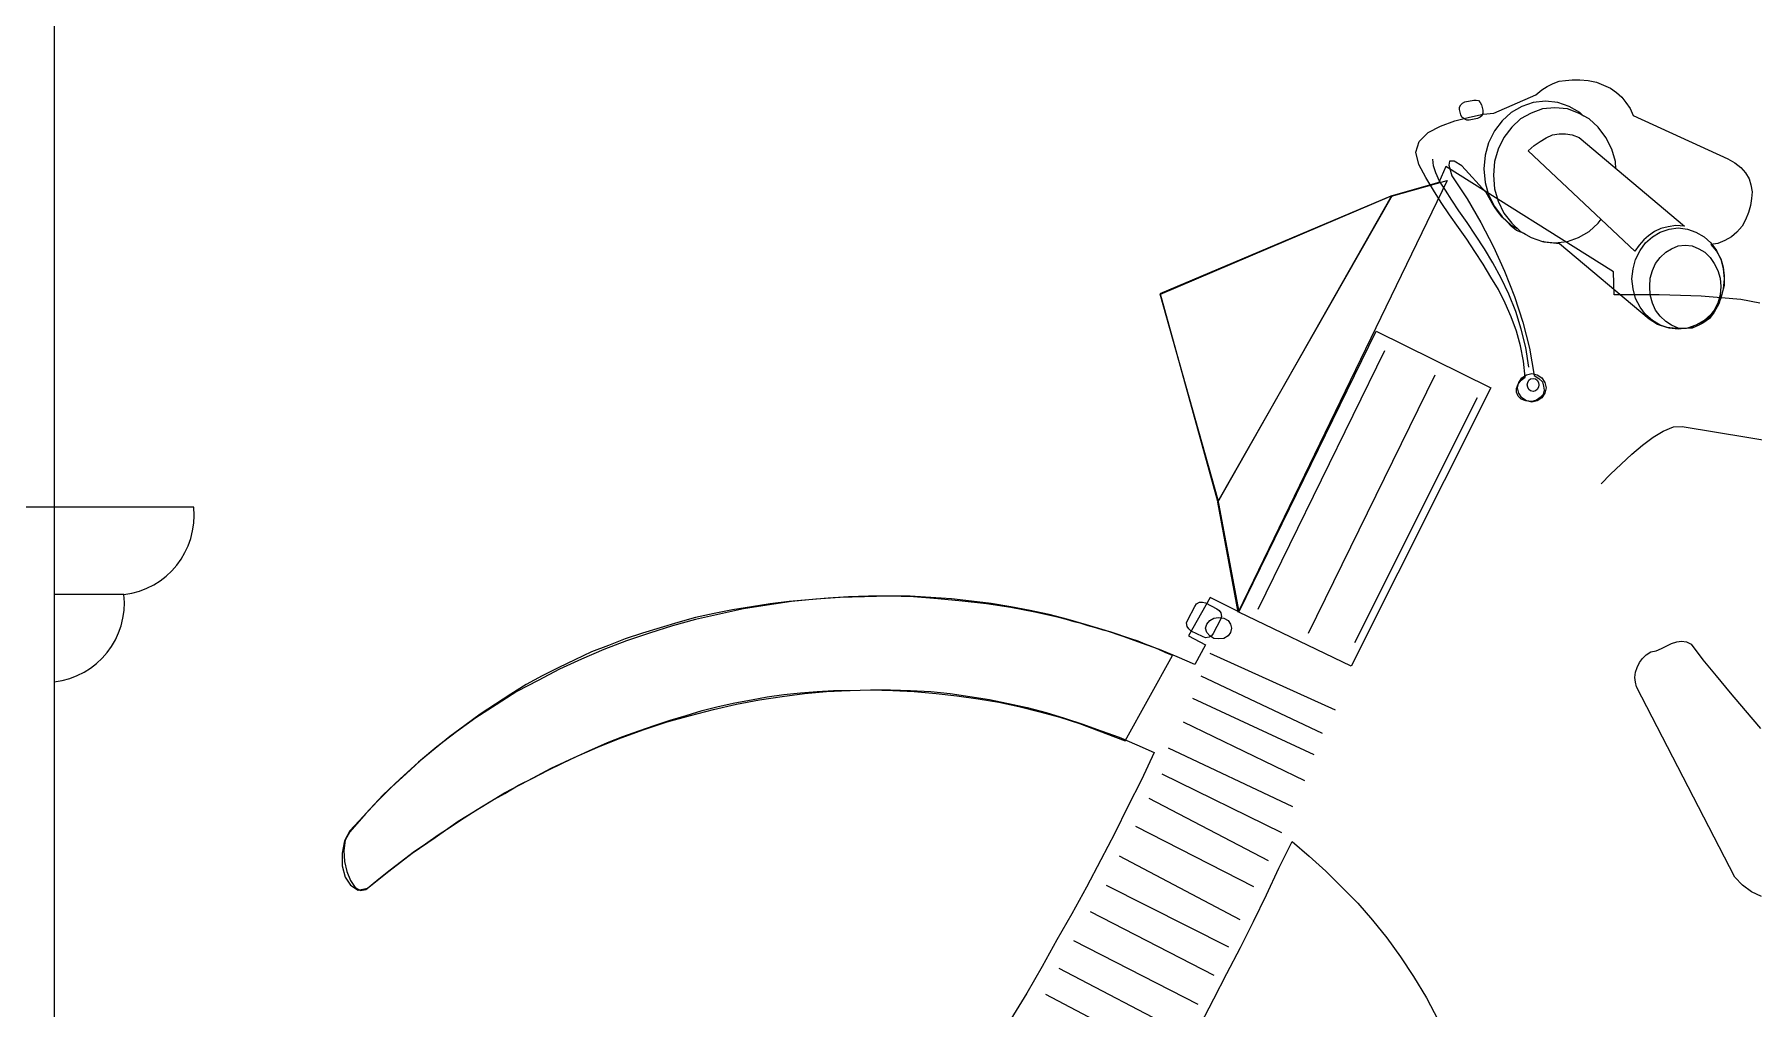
# Model space of a CAD drawing. Header units: inches. Extents: x 0.9 to 45.9, y 0.4 to 30.4.
# Drawn here: x 29.574 to 30.559, y 3.215 to 3.773 of the extents above; entities that cross this region are included whole.
import ezdxf

# ---------------------------------------------------------------- set-up
doc = ezdxf.new("R2010")
doc.units = ezdxf.units.IN
doc.header["$MEASUREMENT"] = 0
doc.layers.add('MUEBLES', color=8, linetype='Continuous')
doc.layers.add('MUROS', color=9, linetype='Continuous')

# ---------------------------------------------------------------- blocks, each defined once
blk = doc.blocks.new('moto-3')
at = {"layer": 'MUEBLES', "linetype": 'Continuous'}
for p, q in [((191.57604, 17.168), (191.5791, 17.17003)), ((191.5791, 17.17003), (191.58249, 17.17173)), ((191.58249, 17.17173), (191.58588, 17.17309)), ((191.58588, 17.17309), (191.58962, 17.17342)), ((191.58962, 17.17342), (191.59335, 17.17377)), ((191.59335, 17.17377), (191.59776, 17.17377)), ((191.59776, 17.17377), (191.60252, 17.17342)), ((191.60252, 17.17342), (191.60727, 17.17241)), ((191.60727, 17.17241), (191.61135, 17.17071)), ((191.61135, 17.17071), (191.61542, 17.16901)), ((191.61542, 17.16901), (191.61882, 17.16664)), ((191.52885, 17.15815), (191.52953, 17.15952)), ((191.52953, 17.15952), (191.53055, 17.16053)), ((191.53055, 17.16053), (191.53191, 17.16121)), ((191.53191, 17.16121), (191.537, 17.16223)), ((191.537, 17.16223), (191.53836, 17.16223)), ((191.53836, 17.16223), (191.53971, 17.16188)), ((191.53971, 17.16188), (191.54074, 17.16086)), ((191.54074, 17.16086), (191.54141, 17.15952)), ((191.54141, 17.15952), (191.54209, 17.15646)), ((191.54854, 17.15476), (191.57264, 17.16529)), ((191.57095, 17.16086), (191.56449, 17.15849)), ((191.57808, 17.16155), (191.57095, 17.16086)), ((191.57264, 17.16529), (191.57604, 17.168)), ((191.5852, 17.16086), (191.57808, 17.16155)), ((191.59166, 17.15849), (191.5852, 17.16086)), ((191.61882, 17.16664), (191.62188, 17.16392)), ((191.62188, 17.16392), (191.62424, 17.16086)), ((191.62424, 17.16086), (191.62662, 17.15747)), ((191.51799, 17.14729), (191.52614, 17.15035)), ((191.52614, 17.15035), (191.53462, 17.15238)), ((191.52885, 17.15679), (191.52885, 17.15815)), ((191.52953, 17.15374), (191.52885, 17.15679)), ((191.53021, 17.15238), (191.52953, 17.15374)), ((191.53156, 17.15137), (191.53021, 17.15238)), ((191.53292, 17.15068), (191.53156, 17.15137)), ((191.53429, 17.15068), (191.53292, 17.15068)), ((191.53904, 17.1517), (191.53429, 17.15068)), ((191.53462, 17.15238), (191.54244, 17.15408)), ((191.54074, 17.15238), (191.53904, 17.1517)), ((191.54175, 17.1534), (191.54074, 17.15238)), ((191.54209, 17.15476), (191.54175, 17.1534)), ((191.54209, 17.15646), (191.54209, 17.15476)), ((191.54244, 17.15408), (191.54854, 17.15476)), ((191.5533, 17.15035), (191.54888, 17.14458)), ((191.55839, 17.15509), (191.5533, 17.15035)), ((191.56449, 17.15849), (191.55839, 17.15509)), ((191.56381, 17.15137), (191.55872, 17.14661)), ((191.56993, 17.15476), (191.56381, 17.15137)), ((191.57638, 17.15714), (191.56993, 17.15476)), ((191.58351, 17.15782), (191.57638, 17.15714)), ((191.59064, 17.15714), (191.58351, 17.15782)), ((191.59709, 17.15476), (191.59064, 17.15714)), ((191.59776, 17.15509), (191.59166, 17.15849)), ((191.6032, 17.15137), (191.59709, 17.15476)), ((191.5998, 17.15306), (191.59776, 17.15509)), ((191.60829, 17.14661), (191.6032, 17.15137)), ((191.62662, 17.15747), (191.62832, 17.1534)), ((191.62832, 17.1534), (191.68264, 17.12861)), ((191.50576, 17.13846), (191.51085, 17.14355)), ((191.51085, 17.14355), (191.51799, 17.14729)), ((191.54888, 17.14458), (191.54548, 17.13778)), ((191.55431, 17.14084), (191.55092, 17.13405)), ((191.55872, 17.14661), (191.55431, 17.14084)), ((191.57502, 17.13846), (191.57842, 17.1405)), ((191.57842, 17.1405), (191.58216, 17.1422)), ((191.58216, 17.1422), (191.58588, 17.14288)), ((191.58588, 17.14288), (191.58962, 17.14288)), ((191.58962, 17.14288), (191.59335, 17.1422)), ((191.59335, 17.1422), (191.59743, 17.14084)), ((191.59743, 17.14084), (191.65786, 17.08992)), ((191.6127, 17.14084), (191.60829, 17.14661)), ((191.6161, 17.13405), (191.6127, 17.14084)), ((191.50373, 17.13235), (191.50576, 17.13846)), ((191.50543, 17.12522), (191.50373, 17.13235)), ((191.54345, 17.13066), (191.54277, 17.12284)), ((191.54548, 17.13778), (191.54345, 17.13066)), ((191.55092, 17.13405), (191.54888, 17.12692)), ((191.56823, 17.13304), (191.57163, 17.13608)), ((191.62934, 17.07565), (191.56823, 17.13304)), ((191.57163, 17.13608), (191.57502, 17.13846)), ((191.61814, 17.12692), (191.6161, 17.13405)), ((191.5095, 17.11775), (191.50543, 17.12522)), ((191.51391, 17.12454), (191.51358, 17.12828)), ((191.51527, 17.12046), (191.51391, 17.12454)), ((191.51731, 17.11572), (191.51527, 17.12046)), ((191.52105, 17.1242), (191.51697, 17.11504)), ((191.61712, 17.06378), (191.52105, 17.1242)), ((191.52308, 17.12726), (191.52274, 17.12489)), ((191.52274, 17.12489), (191.52444, 17.11877)), ((191.5258, 17.12726), (191.52308, 17.12726)), ((191.53021, 17.12454), (191.5258, 17.12726)), ((191.54413, 17.10927), (191.53021, 17.12454)), ((191.54277, 17.12284), (191.54345, 17.11504)), ((191.54888, 17.12692), (191.54821, 17.11911)), ((191.61847, 17.12284), (191.61814, 17.12692)), ((191.68264, 17.12861), (191.68671, 17.12623)), ((191.68671, 17.12623), (191.69011, 17.12352)), ((191.69011, 17.12352), (191.69282, 17.12046)), ((191.69282, 17.12046), (191.69486, 17.11707)), ((191.52173, 17.11605), (191.40189, 16.86857)), ((191.51697, 17.11504), (191.48948, 17.10722)), ((191.48981, 17.10722), (191.52173, 17.11605)), ((191.51391, 17.11063), (191.5095, 17.11775)), ((191.51832, 17.1035), (191.51391, 17.11063)), ((191.5207, 17.11063), (191.51731, 17.11572)), ((191.52444, 17.10486), (191.5207, 17.11063)), ((191.52444, 17.11877), (191.53327, 17.10553)), ((191.54345, 17.11504), (191.54548, 17.1079)), ((191.54821, 17.11911), (191.54888, 17.1113)), ((191.54888, 17.1113), (191.55092, 17.10418)), ((191.69486, 17.11707), (191.69588, 17.11368)), ((191.69588, 17.11368), (191.69656, 17.1096)), ((191.48948, 17.10722), (191.35708, 17.05122)), ((191.35741, 17.05087), (191.49014, 17.10757)), ((191.49014, 17.10757), (191.39034, 16.93206)), ((191.39034, 16.93172), (191.48981, 17.10722)), ((191.52308, 17.09636), (191.51832, 17.1035)), ((191.52851, 17.09874), (191.52444, 17.10486)), ((191.53327, 17.10553), (191.54107, 17.09195)), ((191.54583, 17.10621), (191.54413, 17.10927)), ((191.54548, 17.1079), (191.54888, 17.10112)), ((191.54753, 17.10316), (191.54583, 17.10621)), ((191.54922, 17.10044), (191.54753, 17.10316)), ((191.54888, 17.10112), (191.5533, 17.09535)), ((191.55125, 17.09772), (191.54922, 17.10044)), ((191.55092, 17.10418), (191.55431, 17.09739)), ((191.69554, 17.1018), (191.69452, 17.09772)), ((191.69621, 17.10587), (191.69554, 17.1018)), ((191.69656, 17.1096), (191.69621, 17.10587)), ((191.52817, 17.08924), (191.52308, 17.09636)), ((191.53327, 17.09195), (191.52851, 17.09874)), ((191.53801, 17.08482), (191.53327, 17.09195)), ((191.54107, 17.09195), (191.54821, 17.07803)), ((191.5533, 17.09501), (191.55125, 17.09772)), ((191.5533, 17.09535), (191.55839, 17.09059)), ((191.55601, 17.09263), (191.5533, 17.09501)), ((191.55431, 17.09739), (191.55872, 17.09162)), ((191.55839, 17.08992), (191.55601, 17.09263)), ((191.55839, 17.09059), (191.56178, 17.08856)), ((191.55872, 17.09162), (191.56381, 17.08686)), ((191.6032, 17.08686), (191.60829, 17.09162)), ((191.60829, 17.09162), (191.60999, 17.09398)), ((191.60999, 17.09398), (191.60999, 17.09398)), ((191.65277, 17.09026), (191.64836, 17.08957)), ((191.65786, 17.08992), (191.65277, 17.09026)), ((191.69282, 17.09365), (191.69079, 17.08992)), ((191.69452, 17.09772), (191.69282, 17.09365)), ((191.53292, 17.08245), (191.52817, 17.08924)), ((191.53768, 17.07532), (191.53292, 17.08245)), ((191.5431, 17.07702), (191.53801, 17.08482)), ((191.56145, 17.08754), (191.55839, 17.08992)), ((191.56654, 17.0855), (191.56145, 17.08754)), ((191.56178, 17.08856), (191.56178, 17.08889)), ((191.56381, 17.08686), (191.56993, 17.08347)), ((191.56993, 17.08347), (191.57638, 17.08109)), ((191.57638, 17.08109), (191.58351, 17.08041)), ((191.57672, 17.08109), (191.57672, 17.08109)), ((191.5774, 17.08076), (191.57672, 17.08109)), ((191.58622, 17.07973), (191.5774, 17.08076)), ((191.58351, 17.08041), (191.59064, 17.08109)), ((191.59064, 17.08109), (191.59709, 17.08347)), ((191.59709, 17.08347), (191.6032, 17.08686)), ((191.63443, 17.08211), (191.63171, 17.07905)), ((191.63239, 17.076), (191.63545, 17.08041)), ((191.63715, 17.08448), (191.63443, 17.08211)), ((191.63545, 17.08041), (191.63953, 17.0838)), ((191.64054, 17.08686), (191.63715, 17.08448)), ((191.63953, 17.0838), (191.64393, 17.08651)), ((191.64428, 17.08856), (191.64054, 17.08686)), ((191.64393, 17.08651), (191.64902, 17.08823)), ((191.64836, 17.08957), (191.64428, 17.08856)), ((191.64902, 17.08823), (191.65411, 17.08889)), ((191.65411, 17.08889), (191.65955, 17.08823)), ((191.65955, 17.08823), (191.66431, 17.08651)), ((191.66431, 17.08651), (191.66906, 17.0838)), ((191.66906, 17.0838), (191.67279, 17.08041)), ((191.67279, 17.08041), (191.67619, 17.076)), ((191.68094, 17.08177), (191.67687, 17.08008)), ((191.68467, 17.0838), (191.68094, 17.08177)), ((191.68773, 17.08651), (191.68467, 17.0838)), ((191.69079, 17.08992), (191.68773, 17.08651)), ((191.54244, 17.06818), (191.53768, 17.07532)), ((191.54786, 17.06887), (191.5431, 17.07702)), ((191.54821, 17.07803), (191.55465, 17.06411)), ((191.63748, 17.03661), (191.58622, 17.07973)), ((191.62832, 17.06547), (191.62968, 17.07091)), ((191.63171, 17.07905), (191.62934, 17.07565)), ((191.62968, 17.07091), (191.63239, 17.076)), ((191.64122, 17.06853), (191.64393, 17.07193)), ((191.64393, 17.07193), (191.64699, 17.07499)), ((191.64699, 17.07499), (191.65039, 17.07702)), ((191.65039, 17.07702), (191.65411, 17.07871)), ((191.65411, 17.07871), (191.65819, 17.07905)), ((191.65819, 17.07905), (191.66226, 17.07871)), ((191.66226, 17.07871), (191.66601, 17.07702)), ((191.66601, 17.07702), (191.6694, 17.07499)), ((191.6694, 17.07499), (191.67246, 17.07193)), ((191.67246, 17.07193), (191.67484, 17.06853)), ((191.67687, 17.08008), (191.67279, 17.07939)), ((191.67279, 17.07939), (191.67619, 17.07565)), ((191.67619, 17.076), (191.67856, 17.07091)), ((191.67619, 17.07565), (191.67856, 17.07124)), ((191.67856, 17.07124), (191.67993, 17.06649)), ((191.67856, 17.07091), (191.67993, 17.06547)), ((191.54684, 17.06072), (191.54244, 17.06818)), ((191.55125, 17.0536), (191.54684, 17.06072)), ((191.55262, 17.06003), (191.54786, 17.06887)), ((191.55465, 17.06411), (191.56042, 17.04952)), ((191.61745, 17.05054), (191.61712, 17.06378)), ((191.62765, 17.0597), (191.62832, 17.06547)), ((191.63816, 17.06003), (191.63953, 17.06446)), ((191.63953, 17.06446), (191.64122, 17.06853)), ((191.67484, 17.06853), (191.67687, 17.06446)), ((191.67687, 17.06446), (191.67823, 17.06003)), ((191.67993, 17.06649), (191.68059, 17.0614)), ((191.67993, 17.06547), (191.68059, 17.0597)), ((191.68059, 17.0614), (191.68059, 17.05597)), ((191.35708, 17.05122), (191.39034, 16.93307)), ((191.39034, 16.93206), (191.35741, 17.05087)), ((191.55499, 17.04578), (191.55125, 17.0536)), ((191.55703, 17.05087), (191.55262, 17.06003)), ((191.5611, 17.04104), (191.55703, 17.05087)), ((191.62832, 17.05393), (191.62765, 17.0597)), ((191.62968, 17.0485), (191.62832, 17.05393)), ((191.63783, 17.05529), (191.63816, 17.06003)), ((191.63816, 17.05054), (191.63783, 17.05529)), ((191.67925, 17.05087), (191.67755, 17.04545)), ((191.67823, 17.06003), (191.67856, 17.05529)), ((191.67856, 17.05529), (191.67823, 17.05054)), ((191.67993, 17.05393), (191.67856, 17.0485)), ((191.68059, 17.05597), (191.67925, 17.05087)), ((191.68059, 17.0597), (191.67993, 17.05393)), ((191.55839, 17.03798), (191.55499, 17.04578)), ((191.56042, 17.04952), (191.56518, 17.03492)), ((191.56416, 17.03084), (191.5611, 17.04104)), ((191.63069, 17.05054), (191.61745, 17.05054)), ((191.63239, 17.0434), (191.62968, 17.0485)), ((191.64325, 17.05054), (191.63069, 17.05054)), ((191.63545, 17.03933), (191.63239, 17.0434)), ((191.63953, 17.04578), (191.63816, 17.05054)), ((191.64122, 17.0417), (191.63953, 17.04578)), ((191.64393, 17.03831), (191.64122, 17.0417)), ((191.65548, 17.0502), (191.64325, 17.05054)), ((191.66735, 17.04985), (191.65548, 17.0502)), ((191.6789, 17.04884), (191.66735, 17.04985)), ((191.67484, 17.0417), (191.67246, 17.03831)), ((191.67619, 17.0434), (191.67279, 17.03933)), ((191.67687, 17.04578), (191.67484, 17.0417)), ((191.67755, 17.04545), (191.67484, 17.04069)), ((191.67856, 17.0485), (191.67619, 17.0434)), ((191.67823, 17.05054), (191.67687, 17.04578)), ((191.69011, 17.04782), (191.6789, 17.04884)), ((191.70097, 17.04578), (191.69011, 17.04782)), ((191.56145, 17.02983), (191.55839, 17.03798)), ((191.56518, 17.03492), (191.56892, 17.01998)), ((191.63953, 17.03593), (191.63545, 17.03933)), ((191.64224, 17.03357), (191.63748, 17.03661)), ((191.64393, 17.03322), (191.63953, 17.03593)), ((191.64767, 17.03186), (191.64224, 17.03357)), ((191.64699, 17.03526), (191.64393, 17.03831)), ((191.64902, 17.03152), (191.64393, 17.03322)), ((191.65039, 17.03322), (191.64699, 17.03526)), ((191.6531, 17.03119), (191.64767, 17.03186)), ((191.65411, 17.03084), (191.64902, 17.03152)), ((191.65411, 17.03152), (191.65039, 17.03322)), ((191.65887, 17.03119), (191.6531, 17.03119)), ((191.65955, 17.03152), (191.65411, 17.03084)), ((191.65819, 17.03119), (191.65411, 17.03152)), ((191.66226, 17.03152), (191.65819, 17.03119)), ((191.66396, 17.03221), (191.65887, 17.03119)), ((191.66431, 17.03322), (191.65955, 17.03152)), ((191.66601, 17.03322), (191.66226, 17.03152)), ((191.66838, 17.03424), (191.66396, 17.03221)), ((191.66906, 17.03593), (191.66431, 17.03322)), ((191.6694, 17.03526), (191.66601, 17.03322)), ((191.67211, 17.03696), (191.66838, 17.03424)), ((191.67279, 17.03933), (191.66906, 17.03593)), ((191.67246, 17.03831), (191.6694, 17.03526)), ((191.67484, 17.04069), (191.67211, 17.03696)), ((191.40222, 16.86857), (191.48098, 17.02983)), ((191.48098, 17.02983), (191.54684, 16.99724)), ((191.56381, 17.02134), (191.56145, 17.02983)), ((191.56551, 17.01251), (191.56381, 17.02134)), ((191.56687, 17.02033), (191.56416, 17.03084)), ((191.41343, 16.87027), (191.48608, 17.01862)), ((191.56654, 17.00335), (191.56551, 17.01251)), ((191.56857, 17.00912), (191.56687, 17.02033)), ((191.56892, 17.01998), (191.57163, 17.00436)), ((191.44229, 16.85669), (191.51493, 17.00471)), ((191.56246, 16.99927), (191.56416, 17.00165)), ((191.5628, 17.00029), (191.56449, 17.00301)), ((191.56416, 17.00165), (191.56654, 17.00335)), ((191.56449, 17.00301), (191.56722, 17.00471)), ((191.56722, 17.00471), (191.57027, 17.00538)), ((191.56789, 17.00029), (191.56857, 17.00165)), ((191.56857, 17.00165), (191.56958, 17.00233)), ((191.56958, 17.00233), (191.57095, 17.00267)), ((191.57027, 17.00538), (191.57332, 17.00471)), ((191.57095, 17.00267), (191.57231, 17.00233)), ((191.57163, 17.00436), (191.57434, 17.00267)), ((191.57231, 17.00233), (191.57332, 17.00165)), ((191.57332, 17.00471), (191.57604, 17.00301)), ((191.57332, 17.00165), (191.57401, 17.00029)), ((191.57434, 17.00267), (191.57638, 17.00064)), ((191.57604, 17.00301), (191.57773, 17.00029)), ((191.54684, 16.99724), (191.46672, 16.83768)), ((191.46877, 16.85125), (191.53904, 16.9918)), ((191.56145, 16.99689), (191.56246, 16.99927)), ((191.56145, 16.99486), (191.56145, 16.99689)), ((191.56246, 16.99249), (191.56145, 16.99486)), ((191.56212, 16.99724), (191.5628, 17.00029)), ((191.5628, 16.99418), (191.56212, 16.99724)), ((191.56416, 16.99079), (191.56246, 16.99249)), ((191.56449, 16.99147), (191.5628, 16.99418)), ((191.56755, 16.99894), (191.56789, 17.00029)), ((191.56789, 16.99758), (191.56755, 16.99894)), ((191.56857, 16.99621), (191.56789, 16.99758)), ((191.56958, 16.99554), (191.56857, 16.99621)), ((191.57095, 16.9952), (191.56958, 16.99554)), ((191.57231, 16.99554), (191.57095, 16.9952)), ((191.57332, 16.99621), (191.57231, 16.99554)), ((191.57502, 16.9918), (191.57299, 16.99011)), ((191.57401, 16.99758), (191.57332, 16.99621)), ((191.57401, 17.00029), (191.57434, 16.99894)), ((191.57434, 16.99894), (191.57401, 16.99758)), ((191.57672, 16.9935), (191.57502, 16.9918)), ((191.57773, 16.99418), (191.57604, 16.99147)), ((191.57638, 17.00064), (191.57705, 16.99826)), ((191.5774, 16.99588), (191.57672, 16.9935)), ((191.57705, 16.99826), (191.5774, 16.99588)), ((191.57773, 17.00029), (191.57842, 16.99724)), ((191.57842, 16.99724), (191.57773, 16.99418)), ((191.56687, 16.98977), (191.56416, 16.99079)), ((191.56722, 16.98977), (191.56449, 16.99147)), ((191.57027, 16.98943), (191.56687, 16.98977)), ((191.57027, 16.98909), (191.56722, 16.98977)), ((191.57299, 16.99011), (191.57027, 16.98943)), ((191.57332, 16.98977), (191.57027, 16.98909)), ((191.57604, 16.99147), (191.57332, 16.98977)), ((191.63986, 16.96906), (191.64563, 16.97246)), ((191.64563, 16.97246), (191.6514, 16.97484)), ((191.6514, 16.97484), (191.65649, 16.97517)), ((191.65649, 16.97517), (191.71319, 16.96567)), ((191.62765, 16.95922), (191.63375, 16.96431)), ((191.63375, 16.96431), (191.63986, 16.96906)), ((191.61542, 16.94768), (191.62153, 16.95345)), ((191.62153, 16.95345), (191.62765, 16.95922)), ((191.60999, 16.94224), (191.61542, 16.94768)), ((191.39034, 16.93307), (191.40222, 16.86892)), ((191.40189, 16.86857), (191.39034, 16.93172)), ((191.13369, 16.87333), (191.12283, 16.87163)), ((191.14592, 16.87469), (191.132, 16.87264)), ((191.14455, 16.87469), (191.13369, 16.87333)), ((191.15576, 16.8757), (191.14455, 16.87469)), ((191.15984, 16.87604), (191.14592, 16.87469)), ((191.16696, 16.87672), (191.15576, 16.8757)), ((191.17375, 16.87707), (191.15984, 16.87604)), ((191.1785, 16.8774), (191.16696, 16.87672)), ((191.18767, 16.8774), (191.17375, 16.87707)), ((191.19005, 16.87773), (191.1785, 16.8774)), ((191.20159, 16.87773), (191.18767, 16.8774)), ((191.20192, 16.87773), (191.19005, 16.87773)), ((191.21584, 16.8774), (191.20159, 16.87773)), ((191.21381, 16.87773), (191.20192, 16.87773)), ((191.22569, 16.87707), (191.21381, 16.87773)), ((191.22977, 16.87638), (191.21584, 16.8774)), ((191.23757, 16.87638), (191.22569, 16.87707)), ((191.24369, 16.87502), (191.22977, 16.87638)), ((191.24911, 16.87502), (191.23757, 16.87638)), ((191.25761, 16.87333), (191.24369, 16.87502)), ((191.26032, 16.87366), (191.24911, 16.87502)), ((191.27152, 16.87129), (191.25761, 16.87333)), ((191.27152, 16.87163), (191.26032, 16.87366)), ((191.38593, 16.87707), (191.37336, 16.855)), ((191.3771, 16.87196), (191.37812, 16.87333)), ((191.37812, 16.87333), (191.37981, 16.87434)), ((191.37981, 16.87434), (191.38151, 16.87434)), ((191.38151, 16.87434), (191.38321, 16.87401)), ((191.38321, 16.87401), (191.38966, 16.87061)), ((191.40222, 16.86892), (191.38593, 16.87707)), ((191.09091, 16.86449), (191.07767, 16.86077)), ((191.09091, 16.86552), (191.08073, 16.8628)), ((191.10144, 16.86789), (191.09091, 16.86552)), ((191.1045, 16.86755), (191.09091, 16.86449)), ((191.11197, 16.86993), (191.10144, 16.86789)), ((191.11842, 16.87061), (191.1045, 16.86755)), ((191.12283, 16.87163), (191.11197, 16.86993)), ((191.132, 16.87264), (191.11842, 16.87061)), ((191.28273, 16.86958), (191.27152, 16.87163)), ((191.28544, 16.86857), (191.27152, 16.87129)), ((191.29359, 16.86722), (191.28273, 16.86958)), ((191.29903, 16.86552), (191.28544, 16.86857)), ((191.30445, 16.86449), (191.29359, 16.86722)), ((191.30343, 16.86449), (191.29903, 16.86552)), ((191.30784, 16.86314), (191.30343, 16.86449)), ((191.31498, 16.86145), (191.30445, 16.86449)), ((191.37235, 16.86246), (191.37303, 16.86416)), ((191.37303, 16.86416), (191.3771, 16.87196)), ((191.38389, 16.86178), (191.38559, 16.86383)), ((191.38559, 16.86383), (191.38796, 16.86518)), ((191.39171, 16.86449), (191.38763, 16.85634)), ((191.38796, 16.86518), (191.39068, 16.86552)), ((191.38966, 16.87061), (191.39102, 16.86958)), ((191.39068, 16.86552), (191.39374, 16.86518)), ((191.39102, 16.86958), (191.39204, 16.86824)), ((191.39237, 16.86619), (191.39171, 16.86449)), ((191.39204, 16.86824), (191.39237, 16.86619)), ((191.39374, 16.86518), (191.39611, 16.86383)), ((191.39611, 16.86383), (191.39748, 16.86178)), ((191.46672, 16.83768), (191.40222, 16.86857)), ((191.06036, 16.85669), (191.05052, 16.8533)), ((191.06443, 16.85669), (191.05119, 16.85228)), ((191.07055, 16.85975), (191.06036, 16.85669)), ((191.07767, 16.86077), (191.06443, 16.85669)), ((191.08073, 16.8628), (191.07055, 16.85975)), ((191.31192, 16.86212), (191.30784, 16.86314)), ((191.31599, 16.86077), (191.31192, 16.86212)), ((191.32584, 16.85805), (191.31498, 16.86145)), ((191.3204, 16.85975), (191.31599, 16.86077)), ((191.32448, 16.85839), (191.3204, 16.85975)), ((191.32855, 16.85737), (191.32448, 16.85839)), ((191.33602, 16.85465), (191.32584, 16.85805)), ((191.33263, 16.85601), (191.32855, 16.85737)), ((191.33637, 16.85465), (191.33263, 16.85601)), ((191.34655, 16.85092), (191.33602, 16.85465)), ((191.34044, 16.8533), (191.33637, 16.85465)), ((191.37269, 16.86042), (191.37235, 16.86246)), ((191.37371, 16.85907), (191.37269, 16.86042)), ((191.37336, 16.855), (191.38321, 16.8499)), ((191.37506, 16.85771), (191.37371, 16.85907)), ((191.38151, 16.85465), (191.37506, 16.85771)), ((191.38321, 16.85398), (191.38151, 16.85465)), ((191.38321, 16.8594), (191.38389, 16.86178)), ((191.38389, 16.85703), (191.38321, 16.8594)), ((191.38525, 16.85431), (191.38321, 16.85398)), ((191.38559, 16.855), (191.38389, 16.85703)), ((191.3866, 16.855), (191.38525, 16.85431)), ((191.38796, 16.85363), (191.38559, 16.855)), ((191.38763, 16.85634), (191.3866, 16.855)), ((191.39068, 16.8533), (191.38796, 16.85363)), ((191.39374, 16.85363), (191.39068, 16.8533)), ((191.39611, 16.855), (191.39374, 16.85363)), ((191.39748, 16.85703), (191.39611, 16.855)), ((191.39748, 16.86178), (191.39815, 16.8594)), ((191.39815, 16.8594), (191.39748, 16.85703)), ((191.03117, 16.84583), (191.02167, 16.84141)), ((191.0383, 16.84718), (191.02539, 16.84175)), ((191.04101, 16.84956), (191.03117, 16.84583)), ((191.05119, 16.85228), (191.0383, 16.84718)), ((191.05052, 16.8533), (191.04101, 16.84956)), ((191.33705, 16.7949), (191.3642, 16.84379)), ((191.34452, 16.85194), (191.34044, 16.8533)), ((191.34858, 16.85024), (191.34452, 16.85194)), ((191.35673, 16.84718), (191.34655, 16.85092)), ((191.35232, 16.84888), (191.34858, 16.85024)), ((191.35639, 16.84718), (191.35232, 16.84888)), ((191.36012, 16.84548), (191.35639, 16.84718)), ((191.36692, 16.84312), (191.35673, 16.84718)), ((191.3642, 16.84379), (191.36012, 16.84548)), ((191.38321, 16.8499), (191.3771, 16.8387)), ((191.38559, 16.84515), (191.45756, 16.81256)), ((191.63375, 16.84209), (191.63578, 16.84413)), ((191.63578, 16.84413), (191.63851, 16.84583)), ((191.63851, 16.84583), (191.64156, 16.84651)), ((191.64156, 16.84651), (191.64462, 16.84786)), ((191.64462, 16.84786), (191.64733, 16.84922)), ((191.64733, 16.84922), (191.65039, 16.85059)), ((191.65039, 16.85059), (191.65345, 16.8516)), ((191.65345, 16.8516), (191.65616, 16.85194)), ((191.65616, 16.85194), (191.65887, 16.8516)), ((191.65887, 16.8516), (191.6616, 16.85024)), ((191.6616, 16.85024), (191.66838, 16.84141)), ((191.01284, 16.83598), (191.00061, 16.82953)), ((191.0125, 16.837), (191.00299, 16.83224)), ((191.02167, 16.84141), (191.0125, 16.837)), ((191.02539, 16.84175), (191.01284, 16.83598)), ((191.3771, 16.8387), (191.36692, 16.84312)), ((191.62934, 16.83123), (191.62968, 16.83429)), ((191.62968, 16.83429), (191.63069, 16.837)), ((191.63069, 16.837), (191.63206, 16.83971)), ((191.63206, 16.83971), (191.63375, 16.84209)), ((191.66838, 16.84141), (191.67585, 16.83224)), ((190.99382, 16.82715), (190.98499, 16.82173)), ((191.00061, 16.82953), (190.98839, 16.82308)), ((191.00299, 16.83224), (190.99382, 16.82715)), ((191.17884, 16.82376), (191.19141, 16.82411)), ((191.17952, 16.82376), (191.19106, 16.82411)), ((191.19106, 16.82411), (191.2026, 16.82411)), ((191.19141, 16.82411), (191.20397, 16.82376)), ((191.2026, 16.82411), (191.21415, 16.82376)), ((191.3805, 16.83224), (191.45009, 16.79932)), ((191.62968, 16.82851), (191.62934, 16.83123)), ((191.63036, 16.8258), (191.62968, 16.82851)), ((191.68671, 16.71682), (191.63036, 16.8258)), ((191.67585, 16.83224), (191.684, 16.8224)), ((190.97651, 16.81561), (190.96497, 16.80814)), ((190.97617, 16.81596), (190.96734, 16.81018)), ((190.98499, 16.82173), (190.97617, 16.81596)), ((190.98839, 16.82308), (190.97651, 16.81561)), ((191.09465, 16.81222), (191.10382, 16.81459)), ((191.10111, 16.8129), (191.11435, 16.81596)), ((191.10382, 16.81459), (191.11332, 16.81664)), ((191.11332, 16.81664), (191.12283, 16.81833)), ((191.11435, 16.81596), (191.12759, 16.81833)), ((191.12283, 16.81833), (191.132, 16.82003)), ((191.12759, 16.81833), (191.14048, 16.82037)), ((191.132, 16.82003), (191.14149, 16.82138)), ((191.14048, 16.82037), (191.15339, 16.82206)), ((191.14149, 16.82138), (191.15101, 16.8224)), ((191.15101, 16.8224), (191.16051, 16.82308)), ((191.15339, 16.82206), (191.16594, 16.82308)), ((191.16051, 16.82308), (191.17002, 16.82376)), ((191.16594, 16.82308), (191.17884, 16.82376)), ((191.17002, 16.82376), (191.17952, 16.82376)), ((191.20397, 16.82376), (191.21619, 16.82308)), ((191.21415, 16.82376), (191.22569, 16.82308)), ((191.21619, 16.82308), (191.22875, 16.82206)), ((191.22569, 16.82308), (191.2369, 16.82206)), ((191.22875, 16.82206), (191.24063, 16.8207)), ((191.2369, 16.82206), (191.2481, 16.82037)), ((191.24063, 16.8207), (191.25285, 16.819)), ((191.2481, 16.82037), (191.25931, 16.81867)), ((191.25285, 16.819), (191.26473, 16.81697)), ((191.25931, 16.81867), (191.27017, 16.81629)), ((191.26473, 16.81697), (191.27627, 16.81459)), ((191.27017, 16.81629), (191.28103, 16.81391)), ((191.27627, 16.81459), (191.28816, 16.81153)), ((191.37574, 16.81935), (191.44533, 16.7871)), ((191.684, 16.8224), (191.69249, 16.81222)), ((190.96497, 16.80814), (190.95377, 16.79999)), ((190.96734, 16.81018), (190.95851, 16.80373)), ((191.06139, 16.80135), (191.07463, 16.80576)), ((191.06716, 16.80373), (191.07632, 16.80679)), ((191.07463, 16.80576), (191.08787, 16.8095)), ((191.07632, 16.80679), (191.08549, 16.8095)), ((191.08549, 16.8095), (191.09465, 16.81222)), ((191.08787, 16.8095), (191.10111, 16.8129)), ((191.28103, 16.81391), (191.29189, 16.8112)), ((191.28816, 16.81153), (191.29969, 16.80849)), ((191.29189, 16.8112), (191.30242, 16.80781)), ((191.29969, 16.80849), (191.3109, 16.80475)), ((191.30242, 16.80781), (191.31293, 16.80441)), ((191.3109, 16.80475), (191.33705, 16.7949)), ((191.31293, 16.80441), (191.32346, 16.80067)), ((191.37032, 16.80576), (191.43991, 16.77216)), ((191.69249, 16.81222), (191.7013, 16.80203)), ((190.95003, 16.79728), (190.94155, 16.79049)), ((190.95377, 16.79999), (190.94256, 16.79151)), ((190.95851, 16.80373), (190.95003, 16.79728)), ((191.03491, 16.79117), (191.04815, 16.7966)), ((191.04033, 16.79389), (191.04916, 16.79728)), ((191.04815, 16.7966), (191.06139, 16.80135)), ((191.04916, 16.79728), (191.05833, 16.80067)), ((191.05833, 16.80067), (191.06716, 16.80373)), ((191.32346, 16.80067), (191.33364, 16.79694)), ((191.33364, 16.79694), (191.34384, 16.79252)), ((190.94256, 16.79151), (190.93203, 16.78269)), ((190.94155, 16.79049), (190.93306, 16.78336)), ((191.00808, 16.77928), (191.02132, 16.7854)), ((191.01453, 16.78201), (191.02302, 16.78608)), ((191.02132, 16.7854), (191.03491, 16.79117)), ((191.02302, 16.78608), (191.03185, 16.79016)), ((191.03185, 16.79016), (191.04033, 16.79389)), ((191.34384, 16.79252), (191.35368, 16.78811)), ((191.35368, 16.78811), (191.34655, 16.7725)), ((191.36182, 16.79083), (191.43312, 16.75722)), ((190.92491, 16.77589), (190.91676, 16.76842)), ((190.93203, 16.78269), (190.92152, 16.77318)), ((190.93306, 16.78336), (190.92491, 16.77589)), ((190.99484, 16.77216), (191.00808, 16.77928)), ((190.99756, 16.77351), (191.00605, 16.77793)), ((191.00605, 16.77793), (191.01453, 16.78201)), ((191.35809, 16.77589), (191.42667, 16.74229)), ((190.91676, 16.76842), (190.90861, 16.76027)), ((190.92152, 16.77318), (190.91167, 16.76368)), ((190.96803, 16.75688), (190.98127, 16.76503)), ((190.98127, 16.76503), (190.99484, 16.77216)), ((190.9816, 16.76469), (190.98941, 16.76945)), ((190.98941, 16.76945), (190.99756, 16.77351)), ((191.34655, 16.7725), (191.33875, 16.75722)), ((190.90861, 16.76027), (190.90046, 16.75179)), ((190.91167, 16.76368), (190.90182, 16.75315)), ((190.95479, 16.74874), (190.96803, 16.75688)), ((190.95818, 16.75077), (190.96565, 16.75553)), ((190.96565, 16.75553), (190.97345, 16.76027)), ((190.97345, 16.76027), (190.9816, 16.76469)), ((191.33875, 16.75722), (191.33128, 16.74194)), ((191.35062, 16.76198), (191.4192, 16.72632)), ((190.90182, 16.75315), (190.89266, 16.74262)), ((190.90046, 16.75179), (190.89266, 16.7433)), ((190.94155, 16.73956), (190.95479, 16.74874)), ((190.94324, 16.74093), (190.95071, 16.74568)), ((190.95071, 16.74568), (190.95818, 16.75077)), ((191.34315, 16.74602), (191.41072, 16.71139)), ((190.8896, 16.73753), (190.88825, 16.7304)), ((190.88995, 16.73787), (190.88927, 16.73209)), ((190.89266, 16.7433), (190.8896, 16.73753)), ((190.89266, 16.74262), (190.88995, 16.73787)), ((190.92831, 16.7304), (190.94155, 16.73956)), ((190.92899, 16.73108), (190.93611, 16.73583)), ((190.93611, 16.73583), (190.94324, 16.74093)), ((191.33128, 16.74194), (191.32313, 16.72667)), ((191.42531, 16.72191), (191.43278, 16.7372)), ((191.43278, 16.7372), (191.44262, 16.7287)), ((190.88825, 16.7304), (190.88825, 16.72328)), ((190.88927, 16.73209), (190.8896, 16.72565)), ((190.8896, 16.72565), (190.89096, 16.71988)), ((190.91506, 16.72022), (190.92831, 16.7304)), ((190.91575, 16.7209), (190.9222, 16.72599)), ((190.9222, 16.72599), (190.92899, 16.73108)), ((191.32313, 16.72667), (191.31498, 16.71105)), ((191.33364, 16.72905), (191.4029, 16.69237)), ((191.44262, 16.7287), (191.45213, 16.72022)), ((190.88825, 16.72328), (190.88995, 16.71682)), ((190.88995, 16.71682), (190.89299, 16.71207)), ((190.89096, 16.71988), (190.89299, 16.71479)), ((190.90182, 16.70969), (190.91506, 16.72022)), ((190.90284, 16.71037), (190.90929, 16.71581)), ((190.90929, 16.71581), (190.91575, 16.7209)), ((191.41819, 16.70664), (191.42531, 16.72191)), ((191.45213, 16.72022), (191.4613, 16.71105)), ((191.69112, 16.71207), (191.68671, 16.71682)), ((190.89299, 16.71479), (190.89572, 16.71072)), ((190.89299, 16.71207), (190.89742, 16.70935)), ((190.89572, 16.71072), (190.89877, 16.70902)), ((190.89742, 16.70935), (190.90284, 16.71037)), ((190.89877, 16.70902), (190.90182, 16.70969)), ((191.31498, 16.71105), (191.30649, 16.69578)), ((191.32617, 16.71207), (191.39645, 16.67677)), ((191.41072, 16.69136), (191.41819, 16.70664)), ((191.4613, 16.71105), (191.47046, 16.70189)), ((191.69621, 16.70834), (191.69112, 16.71207)), ((191.70198, 16.70561), (191.69621, 16.70834)), ((191.31701, 16.69713), (191.38796, 16.66047)), ((191.47046, 16.70189), (191.47895, 16.69204)), ((191.30649, 16.69578), (191.298, 16.68084)), ((191.40325, 16.67642), (191.41072, 16.69136)), ((191.47895, 16.69204), (191.4871, 16.68186)), ((191.298, 16.68084), (191.28951, 16.66556)), ((191.30751, 16.6805), (191.3788, 16.64384)), ((191.39543, 16.66149), (191.40325, 16.67642)), ((191.4871, 16.68186), (191.4949, 16.671)), ((191.4949, 16.671), (191.50237, 16.65979)), ((191.28951, 16.66556), (191.28068, 16.65029)), ((191.29903, 16.66454), (191.3693, 16.62788)), ((191.38796, 16.6469), (191.39543, 16.66149)), ((191.50237, 16.65979), (191.50984, 16.64756)), ((191.28068, 16.65029), (191.27152, 16.63535)), ((191.29156, 16.64961), (191.36012, 16.61362)), ((191.38016, 16.63195), (191.38796, 16.6469)), ((191.50984, 16.64756), (191.51662, 16.63467))]:
    blk.add_line(p, q, dxfattribs=at)

msp = doc.modelspace()

# ---------------------------------------------------------------- linework, layer by layer
at = {"layer": 'MUROS'}
for p, q in [((29.58489, 5.88229, -0.074), (29.58489, 2.40237, -0.074)), ((29.58489, 3.50237, -0.074), (29.43489, 3.50237, -0.074)), ((29.66489, 3.50237, -0.074), (29.58489, 3.50237, -0.074)), ((29.62489, 3.45237, -0.074), (29.58489, 3.45237, -0.074))]:
    msp.add_line(p, q, dxfattribs=at)
for centre, radius, start, end in [((29.61948, 3.4977, -0.074), 0.04566, 276.81432, 5.86606), ((29.5798, 3.44745, -0.074), 0.04537, 276.45372, 6.22666)]:
    msp.add_arc(centre, radius, start, end, dxfattribs=at)

# ---------------------------------------------------------------- block references
at = {"layer": 'MUEBLES'}
msp.add_blockref('moto-3', (-161.13826, -13.42638, -0.074), dxfattribs=at)

doc.saveas('drawing.dxf')
